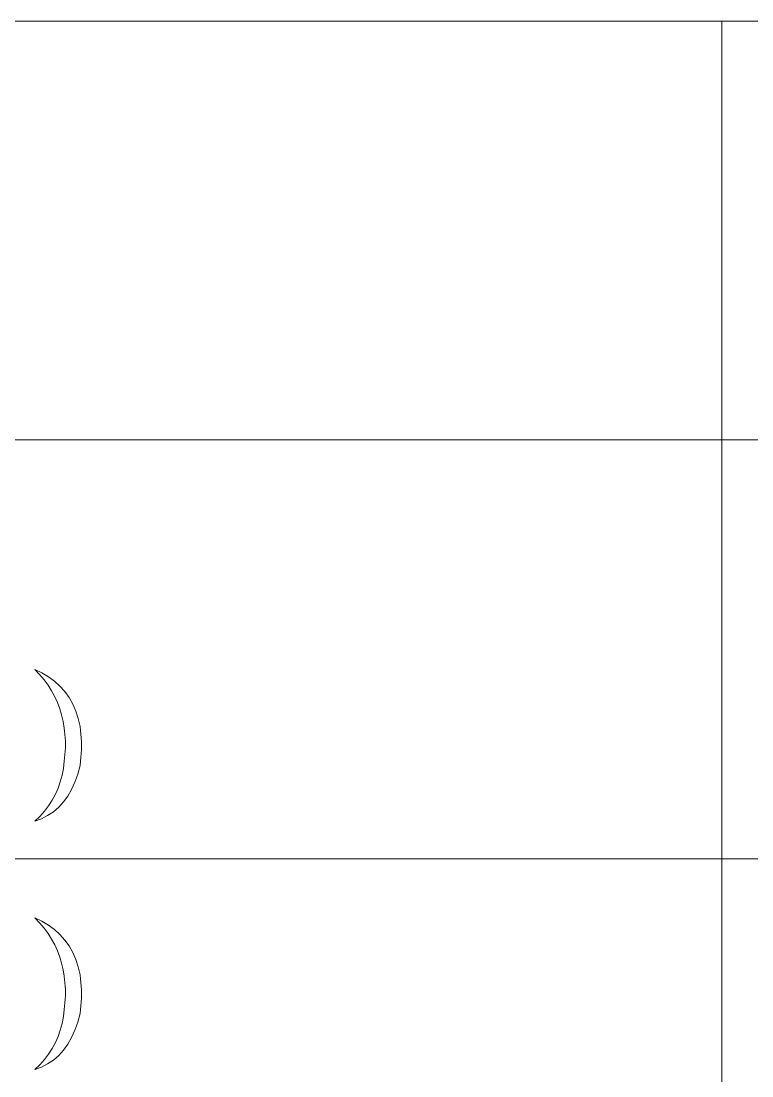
# Model space of a CAD drawing. Extents: x 1 to 297, y 1 to 210.
# Drawn here: x 154.14 to 163.54, y 42.94 to 56.51 of the extents above; entities that cross this region are included whole.
import ezdxf

# ---------------------------------------------------------------- set-up
doc = ezdxf.new("R2010")
doc.units = 0

msp = doc.modelspace()

# ---------------------------------------------------------------- linework, layer by layer
at = {"color": 7, "lineweight": 13}
for p, q in [((1.306, 56.508), (219.321, 56.508)), ((163.15, 56.508), (163.15, 29.565)), ((1.306, 51.119), (219.321, 51.119)), ((1.306, 45.731), (175.108, 45.731))]:
    msp.add_line(p, q, dxfattribs=at)
for points in [[(154.312, 48.168), (154.405, 48.123), (154.489, 48.072), (154.566, 48.015), (154.636, 47.951), (154.698, 47.881), (154.753, 47.804), (154.8, 47.72), (154.839, 47.63), (154.871, 47.534), (154.895, 47.431), (154.901, 47.382), (154.906, 47.334), (154.91, 47.285), (154.912, 47.236), (154.912, 47.186), (154.912, 47.136), (154.91, 47.086), (154.906, 47.036), (154.901, 46.985), (154.895, 46.933), (154.865, 46.821), (154.828, 46.718), (154.785, 46.624), (154.736, 46.538), (154.681, 46.462), (154.62, 46.394), (154.552, 46.336), (154.478, 46.286), (154.398, 46.245), (154.312, 46.213), (154.378, 46.277), (154.437, 46.343), (154.49, 46.412), (154.537, 46.485), (154.578, 46.561), (154.613, 46.639), (154.641, 46.721), (154.663, 46.806), (154.68, 46.894), (154.69, 46.985), (154.696, 47.029), (154.701, 47.073), (154.704, 47.117), (154.706, 47.16), (154.707, 47.203), (154.706, 47.246), (154.704, 47.288), (154.701, 47.33), (154.696, 47.372), (154.69, 47.413), (154.677, 47.498), (154.658, 47.581), (154.634, 47.661), (154.605, 47.74), (154.57, 47.816), (154.529, 47.891), (154.483, 47.963), (154.432, 48.033), (154.375, 48.102)], [(154.312, 44.973), (154.405, 44.929), (154.489, 44.878), (154.566, 44.821), (154.636, 44.757), (154.698, 44.686), (154.753, 44.609), (154.8, 44.526), (154.839, 44.436), (154.871, 44.339), (154.895, 44.236), (154.901, 44.188), (154.906, 44.14), (154.91, 44.091), (154.912, 44.042), (154.912, 43.992), (154.912, 43.942), (154.91, 43.892), (154.906, 43.841), (154.901, 43.79), (154.895, 43.739), (154.865, 43.627), (154.828, 43.524), (154.785, 43.43), (154.736, 43.344), (154.681, 43.268), (154.62, 43.2), (154.552, 43.142), (154.478, 43.092), (154.398, 43.051), (154.312, 43.019), (154.378, 43.082), (154.437, 43.149), (154.49, 43.218), (154.537, 43.291), (154.578, 43.366), (154.613, 43.445), (154.641, 43.527), (154.663, 43.612), (154.68, 43.7), (154.69, 43.791), (154.696, 43.835), (154.701, 43.879), (154.704, 43.923), (154.706, 43.966), (154.707, 44.009), (154.706, 44.052), (154.704, 44.094), (154.701, 44.136), (154.696, 44.178), (154.69, 44.219), (154.677, 44.304), (154.658, 44.386), (154.634, 44.467), (154.605, 44.546), (154.57, 44.622), (154.529, 44.696), (154.483, 44.769), (154.432, 44.839), (154.375, 44.907)]]:
    msp.add_lwpolyline(points, close=True, dxfattribs=at)

doc.saveas('drawing.dxf')
